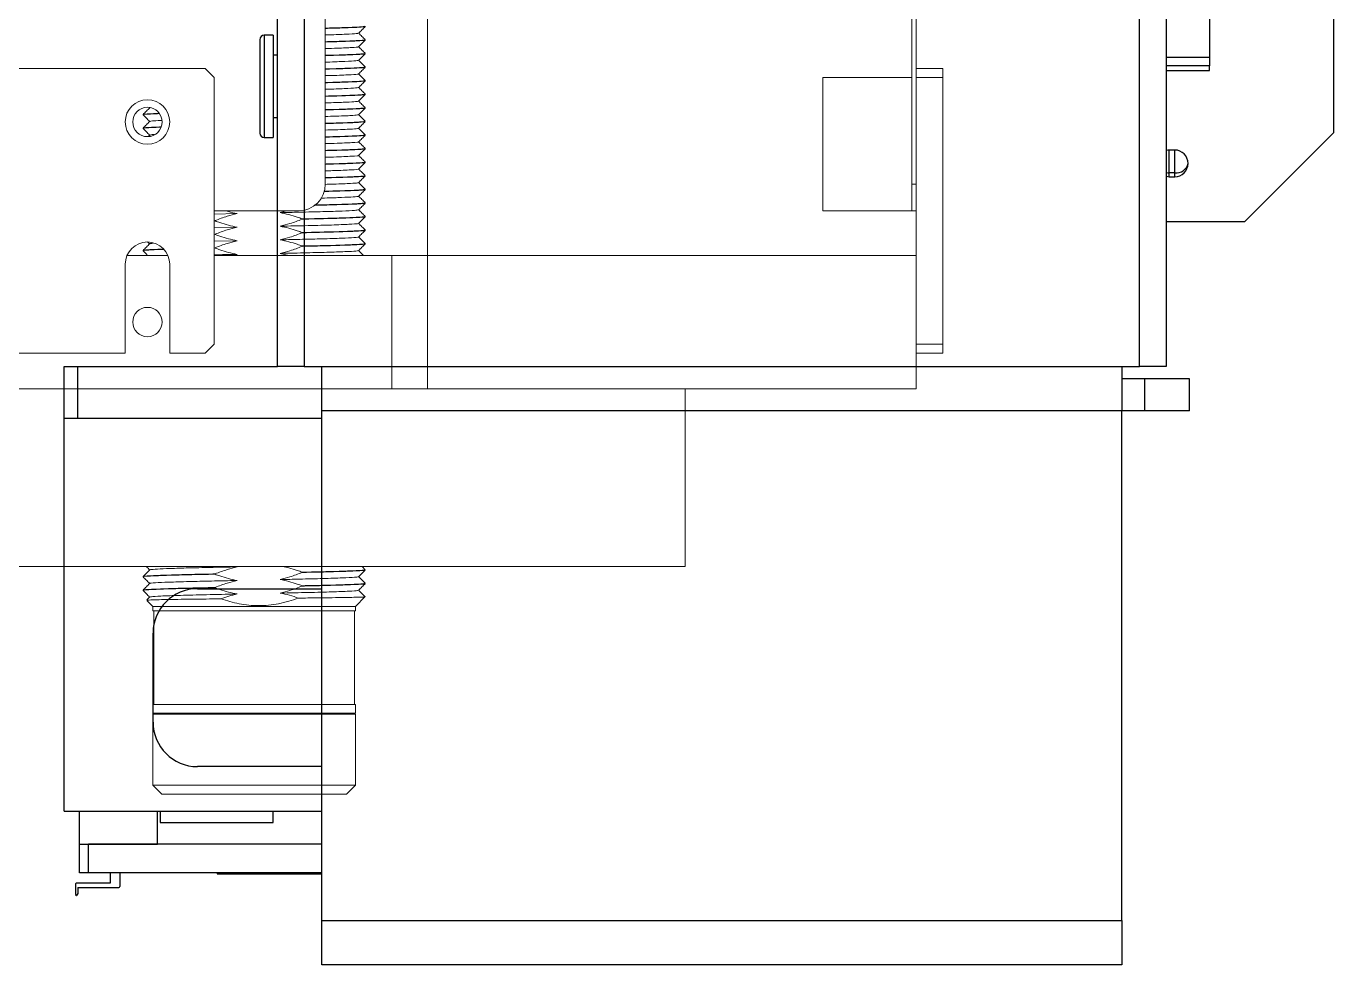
# Model space of a CAD drawing. Extents: x 500 to 100500, y -14500 to 21140.
# Drawn here: x 14123.6 to 14270.7, y -6955.8 to -6850.3 of the extents above; entities that cross this region are included whole.
import ezdxf

# ---------------------------------------------------------------- set-up
doc = ezdxf.new("R2010")
doc.units = 0
doc.linetypes.add('SLD-Solid', pattern=[0])
doc.layers.get('0').update_dxf_attribs({"linetype": 'CONTINUOUS'})
doc.layers.add('M06SMMF-001B', color=7, linetype='CONTINUOUS')
doc.layers.add('MODEL', color=7, linetype='SLD-Solid', lineweight=15)

# ---------------------------------------------------------------- blocks, each defined once
blk = doc.blocks.new('KA$C91237a23')
at = {"layer": 'MODEL', "color": 4}
for p, q in [((10, -131.4), (10, 982.6)), ((10.5, -131.4), (10.5, 982.6)), ((65, -139.4), (65, -17.4)), ((76.5, -131.4), (76.5, -17.4)), ((72, -113.63), (72, -113.66)), ((72, -115.16), (72, -115.19)), ((72, -116.69), (72, -116.72)), ((7, -118.4), (10, -118.4)), ((7, -119.4), (7, -118.4)), ((72, -118.21), (72, -118.25)), ((90, -118.4), (89, -119.4)), ((193, -118.4), (90, -118.4)), ((10, -119.4), (7, -119.4)), ((7, -119.4), (7, -149.4)), ((10, -119.4), (10, -149.4)), ((10.5, -134.4), (10.5, -119.4)), ((20.5, -119.4), (10.5, -119.4)), ((20.5, -134.4), (20.5, -119.4)), ((72, -119.74), (72, -119.78)), ((89, -149.4), (89, -119.4)), ((72, -121.27), (72, -121.3)), ((72, -122.8), (72, -122.83)), ((96.26, -122.82), (96.29, -122.78)), ((97, -123.6), (97, -123.56)), ((72, -124.33), (72, -124.36)), ((72, -125.86), (72, -125.89)), ((96.42, -126.04), (96.25, -125.87)), ((97, -125.12), (97, -125.09)), ((72, -127.38), (72, -127.42)), ((72, -128.91), (72, -128.95)), ((72, -130.44), (72, -130.47)), ((10, -131.4), (10.5, -131.4)), ((72, -131.97), (72, -132)), ((72, -133.5), (72, -133.53)), ((10.5, -134.4), (10, -134.4)), ((20.5, -134.4), (10.5, -134.4)), ((72, -135.02), (72, -135.06)), ((79.1, -135.33), (79.1, -135.3)), ((89, -134.4), (79.5, -134.4)), ((81.58, -134.6), (80.85, -134.4)), ((89, -134.76), (86.42, -134.7)), ((72, -136.55), (72, -136.59)), ((79.1, -136.86), (79.1, -136.83)), ((89, -136.29), (86.42, -136.23)), ((88.89, -135.5), (88.89, -135.53)), ((72, -138.08), (72, -138.12)), ((89, -137.81), (86.42, -137.76)), ((88.89, -137.03), (88.89, -137.06)), ((96.26, -138.1), (96.45, -137.91)), ((10, -139.4), (10, -154.4)), ((10, -139.4), (65, -139.4)), ((65, -154.4), (65, -139.4)), ((65, -139.4), (69, -139.4)), ((69, -139.4), (69, -154.4)), ((69, -139.4), (89, -139.4)), ((79.1, -138.39), (79.1, -138.35)), ((80.61, -139.4), (81.58, -139.18)), ((86.42, -139.29), (86.84, -139.4)), ((88.89, -138.55), (88.89, -138.59)), ((94.21, -139.4), (98.79, -139.4)), ((97, -138.88), (97, -138.85)), ((94, -140.4), (94, -150.4)), ((99, -150.4), (99, -140.4)), ((7, -149.4), (10, -149.4)), ((7, -150.4), (7, -149.4)), ((89, -149.4), (90, -150.4)), ((10, -150.4), (7, -150.4)), ((94, -150.4), (90, -150.4)), ((139, -150.4), (99, -150.4)), ((10, -154.4), (36, -154.4)), ((36, -174.4), (36, -154.4)), ((136, -154.4), (36, -154.4)), ((136, -174.4), (36, -174.4)), ((72.36, -174.4), (72, -174.76)), ((72, -174.76), (72, -174.79)), ((79.1, -175.07), (79.1, -175.03)), ((86.59, -174.4), (86.42, -174.44)), ((72, -176.29), (72, -176.32)), ((79.1, -176.6), (79.1, -176.56)), ((88.89, -175.23), (88.89, -175.27)), ((97, -175.56), (97, -175.52)), ((71.99, -177.79), (73.1, -178.9)), ((88.89, -176.76), (88.89, -176.79)), ((97, -177.09), (97, -177.05)), ((73.1, -178.9), (73.1, -179.4)), ((73.1, -178.9), (84, -178.9)), ((73.1, -179.4), (95.9, -179.4)), ((73.2, -179.4), (73.2, -189.9)), ((84, -178.9), (95.9, -178.9)), ((95.8, -189.9), (95.8, -179.4)), ((95.9, -178.9), (96.57, -178.23)), ((95.9, -179.4), (95.9, -178.9)), ((73.1, -189.9), (73.1, -190.9)), ((95.9, -189.9), (73.1, -189.9)), ((73.1, -190.9), (95.9, -190.9)), ((73.1, -191), (73.1, -199)), ((95.9, -191), (73.1, -191)), ((79.5, -190.9), (79.5, -191)), ((89.5, -191), (89.5, -190.9)), ((95.9, -190.9), (95.9, -189.9)), ((95.9, -199), (95.9, -191)), ((73.1, -199), (74.1, -200)), ((73.1, -199), (95.9, -199)), ((74.1, -200), (94.89, -200)), ((94.89, -200), (94.9, -200)), ((94.9, -200), (95.9, -199))]:
    blk.add_line(p, q, dxfattribs=at)
for centre, radius in [((96.5, -124.4), 2.5), ((96.5, -124.4), 1.65), ((96.5, -146.9), 1.65)]:
    blk.add_circle(centre, radius, dxfattribs=at)
for centre, radius, start, end in [((79.5, -131.4), 3, 180, 270), ((96.5, -140.4), 2.5, 0, 180)]:
    blk.add_arc(centre, radius, start, end, dxfattribs=at)
for points, knots in [([(72, -113.67), (72.13, -113.79), (72.38, -114.04), (72.62, -114.29), (72.75, -114.41)], [0, 0, 0, 0, 0.500001, 1, 1, 1, 1]), ([(72.75, -114.41), (72.62, -114.53), (72.37, -114.78), (72.13, -115.03), (72, -115.15)], [0, 0, 0, 0, 0.49707, 1, 1, 1, 1]), ([(72.01, -113.63), (72.04, -113.64), (72.08, -113.67), (72.59, -113.71), (73.41, -113.75), (74.57, -113.79), (75.63, -113.82), (76.34, -113.84), (76.5, -113.84)], [0, 0, 0, 0, 0.172928, 0.368733, 0.559021, 0.754826, 0.945126, 1, 1, 1, 1]), ([(76.5, -113.88), (76.18, -113.87), (75.31, -113.85), (74.17, -113.81), (73.1, -113.77), (72.4, -113.73), (72.02, -113.69), (72.04, -113.67), (72.04, -113.66)], [0, 0, 0, 0, 0.114173, 0.310073, 0.500457, 0.696362, 0.886756, 1, 1, 1, 1]), ([(72.84, -114.41), (72.86, -114.43), (72.91, -114.47), (74.09, -114.53), (75.37, -114.58), (76.37, -114.61), (76.5, -114.61)], [0, 0, 0, 0, 0.249443, 0.599623, 0.94895, 1, 1, 1, 1]), ([(72, -115.19), (72.13, -115.32), (72.38, -115.57), (72.62, -115.82), (72.75, -115.94)], [0, 0, 0, 0, 0.500001, 1, 1, 1, 1]), ([(72.75, -115.94), (72.62, -116.06), (72.37, -116.31), (72.13, -116.56), (72, -116.68)], [0, 0, 0, 0, 0.49707, 1, 1, 1, 1]), ([(72.01, -115.16), (72.04, -115.17), (72.08, -115.19), (72.59, -115.23), (73.41, -115.28), (74.57, -115.32), (75.63, -115.35), (76.34, -115.37), (76.5, -115.37)], [0, 0, 0, 0, 0.172928, 0.368733, 0.559021, 0.754826, 0.945126, 1, 1, 1, 1]), ([(76.5, -115.41), (76.18, -115.4), (75.31, -115.38), (74.17, -115.34), (73.1, -115.3), (72.4, -115.25), (72.02, -115.22), (72.04, -115.2), (72.04, -115.19)], [0, 0, 0, 0, 0.114173, 0.310073, 0.500457, 0.696362, 0.886756, 1, 1, 1, 1]), ([(72.83, -115.94), (72.81, -115.95), (72.71, -115.97), (73.44, -116.03), (74.75, -116.09), (76.03, -116.13), (76.5, -116.14)], [0, 0, 0, 0, 0.083659, 0.435266, 0.792524, 1, 1, 1, 1]), ([(72, -116.72), (72.13, -116.85), (72.38, -117.1), (72.62, -117.35), (72.75, -117.47)], [0, 0, 0, 0, 0.500001, 1, 1, 1, 1]), ([(72.75, -117.47), (72.62, -117.59), (72.37, -117.84), (72.13, -118.08), (72, -118.21)], [0, 0, 0, 0, 0.49707, 1, 1, 1, 1]), ([(72.01, -116.69), (72.04, -116.7), (72.08, -116.72), (72.59, -116.76), (73.41, -116.81), (74.57, -116.85), (75.63, -116.88), (76.34, -116.9), (76.5, -116.9)], [0, 0, 0, 0, 0.172928, 0.368733, 0.559021, 0.754826, 0.945126, 1, 1, 1, 1]), ([(76.5, -116.93), (76.18, -116.93), (75.31, -116.9), (74.17, -116.87), (73.1, -116.83), (72.4, -116.78), (72.02, -116.75), (72.04, -116.73), (72.04, -116.72)], [0, 0, 0, 0, 0.114173, 0.310073, 0.500457, 0.696362, 0.886756, 1, 1, 1, 1]), ([(72.83, -117.47), (72.86, -117.49), (72.94, -117.53), (74.2, -117.59), (75.47, -117.64), (76.44, -117.67), (76.5, -117.67)], [0, 0, 0, 0, 0.2667627, 0.6216498, 0.9747308, 1, 1, 1, 1]), ([(72, -118.25), (72.13, -118.38), (72.38, -118.62), (72.62, -118.87), (72.75, -119)], [0, 0, 0, 0, 0.500001, 1, 1, 1, 1]), ([(72.75, -118.99), (72.62, -119.12), (72.37, -119.37), (72.13, -119.61), (72, -119.74)], [0, 0, 0, 0, 0.4970704, 1, 1, 1, 1]), ([(72.01, -118.21), (72.04, -118.23), (72.08, -118.25), (72.59, -118.29), (73.41, -118.33), (74.57, -118.38), (75.63, -118.41), (76.34, -118.42), (76.5, -118.43)], [0, 0, 0, 0, 0.172928, 0.368733, 0.559021, 0.754826, 0.945126, 1, 1, 1, 1]), ([(76.5, -118.46), (76.18, -118.45), (75.31, -118.43), (74.17, -118.4), (73.1, -118.35), (72.4, -118.31), (72.02, -118.27), (72.04, -118.26), (72.04, -118.25)], [0, 0, 0, 0, 0.114173, 0.310073, 0.500457, 0.696362, 0.886756, 1, 1, 1, 1]), ([(72.84, -119), (72.82, -119.01), (72.73, -119.03), (73.56, -119.09), (74.84, -119.15), (76.16, -119.19), (76.5, -119.19)], [0, 0, 0, 0, 0.101972, 0.456747, 0.859503, 1, 1, 1, 1]), ([(72, -119.78), (72.13, -119.9), (72.38, -120.15), (72.62, -120.4), (72.75, -120.53)], [0, 0, 0, 0, 0.500001, 1, 1, 1, 1]), ([(72.75, -120.52), (72.62, -120.65), (72.37, -120.89), (72.13, -121.14), (72, -121.27)], [0, 0, 0, 0, 0.49707, 1, 1, 1, 1]), ([(72.01, -119.74), (72.04, -119.75), (72.08, -119.78), (72.59, -119.82), (73.41, -119.86), (74.57, -119.9), (75.63, -119.94), (76.34, -119.95), (76.5, -119.96)], [0, 0, 0, 0, 0.172928, 0.368733, 0.559021, 0.754826, 0.945126, 1, 1, 1, 1]), ([(76.5, -119.99), (76.18, -119.98), (75.31, -119.96), (74.17, -119.92), (73.1, -119.88), (72.4, -119.84), (72.03, -119.8), (72.04, -119.79), (72.05, -119.78)], [0, 0, 0, 0, 0.116418, 0.31617, 0.510298, 0.710055, 0.904193, 1, 1, 1, 1]), ([(72.81, -120.53), (72.86, -120.55), (72.97, -120.58), (74.28, -120.65), (75.56, -120.7), (76.48, -120.73), (76.5, -120.73)], [0, 0, 0, 0, 0.284179, 0.63866, 0.99062, 1, 1, 1, 1]), ([(72, -121.31), (72.13, -121.43), (72.38, -121.68), (72.62, -121.93), (72.75, -122.06)], [0, 0, 0, 0, 0.500001, 1, 1, 1, 1]), ([(72.75, -122.05), (72.62, -122.17), (72.37, -122.42), (72.13, -122.67), (72, -122.79)], [0, 0, 0, 0, 0.49707, 1, 1, 1, 1]), ([(72.01, -121.27), (72.04, -121.28), (72.08, -121.31), (72.59, -121.35), (73.41, -121.39), (74.57, -121.43), (75.63, -121.47), (76.34, -121.48), (76.5, -121.49)], [0, 0, 0, 0, 0.172928, 0.368733, 0.559021, 0.754826, 0.945126, 1, 1, 1, 1]), ([(76.5, -121.52), (76.18, -121.51), (75.31, -121.49), (74.17, -121.45), (73.1, -121.41), (72.4, -121.37), (72.02, -121.33), (72.04, -121.31), (72.04, -121.3)], [0, 0, 0, 0, 0.114173, 0.310073, 0.500457, 0.696362, 0.886756, 1, 1, 1, 1]), ([(72.78, -122.06), (72.84, -122.07), (72.96, -122.11), (74.05, -122.17), (75.28, -122.22), (76.28, -122.25), (76.5, -122.25)], [0, 0, 0, 0, 0.27531, 0.592028, 0.908331, 1, 1, 1, 1]), ([(72, -122.84), (72.13, -122.96), (72.38, -123.21), (72.62, -123.46), (72.75, -123.58)], [0, 0, 0, 0, 0.500001, 1, 1, 1, 1]), ([(72.75, -123.58), (72.62, -123.7), (72.37, -123.95), (72.13, -124.2), (72, -124.32)], [0, 0, 0, 0, 0.49707, 1, 1, 1, 1]), ([(72.01, -122.8), (72.04, -122.81), (72.08, -122.83), (72.59, -122.88), (73.41, -122.92), (74.57, -122.96), (75.63, -122.99), (76.34, -123.01), (76.5, -123.01)], [0, 0, 0, 0, 0.172928, 0.368733, 0.559021, 0.754826, 0.945126, 1, 1, 1, 1]), ([(76.5, -123.05), (76.18, -123.04), (75.31, -123.02), (74.17, -122.98), (73.1, -122.94), (72.4, -122.9), (72.03, -122.86), (72.04, -122.84), (72.05, -122.84)], [0, 0, 0, 0, 0.116418, 0.31617, 0.510298, 0.710055, 0.904193, 1, 1, 1, 1]), ([(72.77, -123.58), (72.91, -123.61), (73.19, -123.66), (74.66, -123.73), (76.09, -123.77), (76.5, -123.78)], [0, 0, 0, 0, 0.399291, 0.82565, 1, 1, 1, 1]), ([(96.96, -123.6), (96.97, -123.59), (97, -123.57), (96.68, -123.54), (96.09, -123.5), (95.45, -123.48), (95.17, -123.46)], [0, 0, 0, 0, 0.132631, 0.438062, 0.752351, 1, 1, 1, 1]), ([(95.19, -123.43), (95.23, -123.43), (95.69, -123.45), (96.27, -123.48), (96.83, -123.52), (97.05, -123.55), (96.99, -123.56), (96.99, -123.56)], [0, 0, 0, 0, 0.035308, 0.350507, 0.65684, 0.972058, 1, 1, 1, 1]), ([(97, -123.56), (96.87, -123.43), (96.62, -123.18), (96.38, -122.94), (96.25, -122.81)], [0, 0, 0, 0, 0.500001, 1, 1, 1, 1]), ([(72, -124.36), (72.13, -124.49), (72.38, -124.74), (72.62, -124.99), (72.75, -125.11)], [0, 0, 0, 0, 0.500001, 1, 1, 1, 1]), ([(72.01, -124.33), (72.04, -124.34), (72.08, -124.36), (72.59, -124.4), (73.41, -124.45), (74.57, -124.49), (75.63, -124.52), (76.34, -124.54), (76.5, -124.54)], [0, 0, 0, 0, 0.172928, 0.368733, 0.559021, 0.754826, 0.945126, 1, 1, 1, 1]), ([(76.5, -124.58), (76.18, -124.57), (75.31, -124.55), (74.17, -124.51), (73.1, -124.47), (72.4, -124.42), (72.02, -124.39), (72.04, -124.37), (72.04, -124.36)], [0, 0, 0, 0, 0.114173, 0.310073, 0.500457, 0.696362, 0.886756, 1, 1, 1, 1]), ([(96.22, -124.34), (96.15, -124.32), (96, -124.29), (95.49, -124.25), (94.9, -124.23), (94.89, -124.23)], [0, 0, 0, 0, 0.458006, 0.996141, 1, 1, 1, 1]), ([(94.98, -124.95), (95.1, -124.96), (95.63, -124.98), (96.27, -125.01), (96.83, -125.05), (97.05, -125.08), (96.99, -125.09), (96.99, -125.09)], [0, 0, 0, 0, 0.084963, 0.383938, 0.674503, 0.973496, 1, 1, 1, 1]), ([(96.96, -125.12), (96.97, -125.12), (97, -125.1), (96.68, -125.07), (96.05, -125.03), (95.34, -125), (94.99, -124.99)], [0, 0, 0, 0, 0.125555, 0.414691, 0.712213, 1, 1, 1, 1]), ([(97, -125.09), (96.87, -124.96), (96.62, -124.71), (96.38, -124.46), (96.25, -124.34)], [0, 0, 0, 0, 0.500001, 1, 1, 1, 1]), ([(96.26, -124.34), (96.38, -124.22), (96.63, -123.97), (96.87, -123.72), (97, -123.6)], [0, 0, 0, 0, 0.497278, 1, 1, 1, 1]), ([(72.75, -125.11), (72.62, -125.23), (72.37, -125.48), (72.13, -125.73), (72, -125.85)], [0, 0, 0, 0, 0.49707, 1, 1, 1, 1]), ([(72, -125.89), (72.13, -126.02), (72.38, -126.27), (72.62, -126.52), (72.75, -126.64)], [0, 0, 0, 0, 0.500001, 1, 1, 1, 1]), ([(72.01, -125.86), (72.04, -125.87), (72.08, -125.89), (72.59, -125.93), (73.41, -125.98), (74.57, -126.02), (75.63, -126.05), (76.34, -126.07), (76.5, -126.07)], [0, 0, 0, 0, 0.172928, 0.368733, 0.559021, 0.754826, 0.945126, 1, 1, 1, 1]), ([(76.5, -126.1), (76.18, -126.1), (75.31, -126.07), (74.17, -126.04), (73.1, -125.99), (72.4, -125.95), (72.02, -125.92), (72.04, -125.9), (72.04, -125.89)], [0, 0, 0, 0, 0.114173, 0.310073, 0.500457, 0.696362, 0.886756, 1, 1, 1, 1]), ([(72.82, -125.11), (72.81, -125.12), (72.74, -125.14), (73.47, -125.2), (74.7, -125.26), (76.12, -125.3), (76.5, -125.31)], [0, 0, 0, 0, 0.098998, 0.414561, 0.840939, 1, 1, 1, 1]), ([(96.11, -125.87), (96.16, -125.86), (96.25, -125.84), (95.89, -125.82), (95.71, -125.81)], [0, 0, 0, 0, 0.491247, 1, 1, 1, 1]), ([(96.26, -125.87), (96.38, -125.75), (96.63, -125.5), (96.87, -125.25), (97, -125.13)], [0, 0, 0, 0, 0.497278, 1, 1, 1, 1]), ([(72.75, -126.64), (72.62, -126.76), (72.37, -127.01), (72.13, -127.25), (72, -127.38)], [0, 0, 0, 0, 0.49707, 1, 1, 1, 1]), ([(72, -127.42), (72.13, -127.55), (72.38, -127.79), (72.62, -128.04), (72.75, -128.17)], [0, 0, 0, 0, 0.500001, 1, 1, 1, 1]), ([(72.01, -127.38), (72.04, -127.39), (72.08, -127.42), (72.59, -127.46), (73.41, -127.5), (74.57, -127.55), (75.63, -127.58), (76.34, -127.59), (76.5, -127.6)], [0, 0, 0, 0, 0.172928, 0.368733, 0.559021, 0.754826, 0.945126, 1, 1, 1, 1]), ([(76.5, -127.63), (76.18, -127.62), (75.31, -127.6), (74.17, -127.57), (73.1, -127.52), (72.4, -127.48), (72.02, -127.44), (72.04, -127.42), (72.04, -127.42)], [0, 0, 0, 0, 0.1141728, 0.310073, 0.5004571, 0.6963618, 0.8867555, 1, 1, 1, 1]), ([(72.77, -126.64), (72.76, -126.64), (72.58, -126.67), (73.43, -126.72), (74.77, -126.79), (76.15, -126.83), (76.5, -126.84)], [0, 0, 0, 0, 0.010981, 0.428732, 0.854904, 1, 1, 1, 1]), ([(72.75, -128.16), (72.62, -128.29), (72.37, -128.54), (72.13, -128.78), (72, -128.91)], [0, 0, 0, 0, 0.49707, 1, 1, 1, 1]), ([(72, -128.95), (72.13, -129.07), (72.38, -129.32), (72.62, -129.57), (72.75, -129.7)], [0, 0, 0, 0, 0.500001, 1, 1, 1, 1]), ([(72.01, -128.91), (72.04, -128.92), (72.08, -128.95), (72.59, -128.99), (73.41, -129.03), (74.57, -129.07), (75.63, -129.11), (76.34, -129.12), (76.5, -129.13)], [0, 0, 0, 0, 0.172928, 0.368733, 0.559021, 0.754826, 0.945126, 1, 1, 1, 1]), ([(76.5, -129.16), (76.18, -129.15), (75.31, -129.13), (74.17, -129.09), (73.1, -129.05), (72.4, -129.01), (72.03, -128.97), (72.04, -128.96), (72.05, -128.95)], [0, 0, 0, 0, 0.116418, 0.31617, 0.510298, 0.710055, 0.904193, 1, 1, 1, 1]), ([(72.79, -128.17), (72.78, -128.17), (72.59, -128.2), (73.48, -128.25), (74.82, -128.32), (76.18, -128.36), (76.5, -128.36)], [0, 0, 0, 0, 0.0260833, 0.4445614, 0.8706013, 1, 1, 1, 1]), ([(72.75, -129.69), (72.62, -129.82), (72.37, -130.06), (72.13, -130.31), (72, -130.44)], [0, 0, 0, 0, 0.4970704, 1, 1, 1, 1]), ([(72, -130.48), (72.13, -130.6), (72.38, -130.85), (72.62, -131.1), (72.75, -131.23)], [0, 0, 0, 0, 0.500001, 1, 1, 1, 1]), ([(72.01, -130.44), (72.04, -130.45), (72.08, -130.48), (72.59, -130.52), (73.41, -130.56), (74.57, -130.6), (75.63, -130.63), (76.34, -130.65), (76.5, -130.65)], [0, 0, 0, 0, 0.172928, 0.368733, 0.559021, 0.754826, 0.945126, 1, 1, 1, 1]), ([(76.5, -130.69), (76.18, -130.68), (75.31, -130.66), (74.17, -130.62), (73.1, -130.58), (72.4, -130.54), (72.02, -130.5), (72.04, -130.48), (72.04, -130.47)], [0, 0, 0, 0, 0.114173, 0.310073, 0.500457, 0.696362, 0.886756, 1, 1, 1, 1]), ([(72.8, -129.7), (72.79, -129.7), (72.61, -129.73), (73.53, -129.79), (74.9, -129.85), (76.22, -129.89), (76.5, -129.89)], [0, 0, 0, 0, 0.041138, 0.459314, 0.88417, 1, 1, 1, 1]), ([(72.75, -131.22), (72.62, -131.34), (72.37, -131.59), (72.13, -131.84), (72, -131.96)], [0, 0, 0, 0, 0.49707, 1, 1, 1, 1]), ([(72, -132.01), (72.13, -132.13), (72.38, -132.38), (72.62, -132.63), (72.75, -132.75)], [0, 0, 0, 0, 0.500001, 1, 1, 1, 1]), ([(72.01, -131.97), (72.04, -131.98), (72.08, -132), (72.59, -132.05), (73.42, -132.09), (74.57, -132.13), (75.67, -132.16), (76.45, -132.18), (76.66, -132.19)], [0, 0, 0, 0, 0.169782, 0.362025, 0.54885, 0.741093, 0.927931, 1, 1, 1, 1]), ([(76.67, -132.22), (76.29, -132.21), (75.36, -132.19), (74.17, -132.15), (73.1, -132.11), (72.4, -132.07), (72.02, -132.03), (72.04, -132.01), (72.04, -132)], [0, 0, 0, 0, 0.1317373, 0.3237532, 0.5103623, 0.7023824, 0.889001, 1, 1, 1, 1]), ([(72.83, -131.23), (72.83, -131.24), (72.81, -131.26), (73.66, -131.32), (74.91, -131.38), (76.19, -131.41), (76.5, -131.42)], [0, 0, 0, 0, 0.160087, 0.47612, 0.871279, 1, 1, 1, 1]), ([(72.75, -132.75), (72.62, -132.87), (72.37, -133.12), (72.13, -133.37), (72, -133.49)], [0, 0, 0, 0, 0.49707, 1, 1, 1, 1]), ([(72, -133.53), (72.13, -133.66), (72.38, -133.91), (72.62, -134.16), (72.75, -134.28)], [0, 0, 0, 0, 0.500001, 1, 1, 1, 1]), ([(72.01, -133.5), (72.04, -133.51), (72.08, -133.53), (72.59, -133.57), (73.42, -133.62), (74.57, -133.66), (75.99, -133.7), (77.13, -133.73), (77.7, -133.74)], [0, 0, 0, 0, 0.151779, 0.323637, 0.490652, 0.66251, 0.829536, 1, 1, 1, 1]), ([(77.76, -133.77), (77.54, -133.77), (76.73, -133.75), (75.51, -133.72), (74.16, -133.68), (73.11, -133.64), (72.4, -133.59), (72.02, -133.56), (72.04, -133.54), (72.04, -133.53)], [0, 0, 0, 0, 0.058642, 0.225167, 0.396521, 0.56305, 0.734408, 0.900945, 1, 1, 1, 1]), ([(72.81, -132.75), (72.8, -132.76), (72.72, -132.78), (73.28, -132.83), (74.56, -132.89), (75.9, -132.94), (76.86, -132.96), (77.01, -132.96)], [0, 0, 0, 0, 0.066571, 0.356854, 0.65283, 0.945189, 1, 1, 1, 1]), ([(72.75, -134.28), (72.62, -134.4), (72.37, -134.65), (72.13, -134.9), (72, -135.02)], [0, 0, 0, 0, 0.49707, 1, 1, 1, 1]), ([(72, -135.06), (72.13, -135.19), (72.38, -135.44), (72.62, -135.69), (72.75, -135.81)], [0, 0, 0, 0, 0.500001, 1, 1, 1, 1]), ([(72.01, -135.02), (72.04, -135.04), (72.08, -135.06), (72.59, -135.1), (73.42, -135.15), (74.56, -135.19), (76, -135.23), (77.53, -135.27), (78.63, -135.29), (79.1, -135.3)], [0, 0, 0, 0, 0.134402, 0.286583, 0.434477, 0.586659, 0.734562, 0.886754, 1, 1, 1, 1]), ([(79.1, -135.33), (78.43, -135.32), (77.14, -135.29), (75.5, -135.25), (74.16, -135.21), (73.11, -135.16), (72.4, -135.12), (72.02, -135.09), (72.04, -135.07), (72.04, -135.06)], [0, 0, 0, 0, 0.16389, 0.311796, 0.463992, 0.611903, 0.764102, 0.91202, 1, 1, 1, 1]), ([(72.77, -134.28), (72.86, -134.3), (73.05, -134.35), (74.47, -134.42), (76.63, -134.49), (79.1, -134.54), (80.84, -134.58), (81.58, -134.6)], [0, 0, 0, 0, 0.205067, 0.424171, 0.640538, 0.848967, 1, 1, 1, 1]), ([(79.1, -135.3), (79.28, -135.23), (79.77, -135.05), (80.6, -134.8), (81.25, -134.67), (81.58, -134.6)], [0, 0, 0, 0, 0.222516, 0.610328, 1, 1, 1, 1]), ([(81.58, -136.13), (81.21, -136.03), (80.6, -135.88), (79.78, -135.6), (79.33, -135.42), (79.1, -135.33)], [0, 0, 0, 0, 0.440715, 0.720095, 1, 1, 1, 1]), ([(87.67, -134.4), (87.58, -134.43), (87.17, -134.55), (86.75, -134.64), (86.42, -134.7)], [0, 0, 0, 0, 0.221079, 1, 1, 1, 1]), ([(86.42, -134.7), (86.79, -134.8), (87.39, -134.95), (88.22, -135.23), (88.67, -135.41), (88.89, -135.5)], [0, 0, 0, 0, 0.440715, 0.720095, 1, 1, 1, 1]), ([(72.75, -135.81), (72.62, -135.93), (72.37, -136.18), (72.13, -136.42), (72, -136.55)], [0, 0, 0, 0, 0.49707, 1, 1, 1, 1]), ([(72, -136.59), (72.13, -136.72), (72.38, -136.96), (72.62, -137.21), (72.75, -137.34)], [0, 0, 0, 0, 0.500001, 1, 1, 1, 1]), ([(72.01, -136.55), (72.04, -136.56), (72.08, -136.59), (72.59, -136.63), (73.42, -136.67), (74.56, -136.72), (76, -136.76), (77.53, -136.79), (78.63, -136.82), (79.1, -136.83)], [0, 0, 0, 0, 0.134402, 0.286583, 0.434477, 0.586659, 0.734562, 0.886754, 1, 1, 1, 1]), ([(79.1, -136.86), (78.43, -136.85), (77.14, -136.82), (75.5, -136.78), (74.16, -136.74), (73.11, -136.69), (72.4, -136.65), (72.03, -136.62), (72.04, -136.6), (72.05, -136.59)], [0, 0, 0, 0, 0.166382, 0.316539, 0.47105, 0.62121, 0.775724, 0.925892, 1, 1, 1, 1]), ([(72.86, -135.81), (72.85, -135.82), (72.81, -135.85), (73.75, -135.91), (75.62, -135.99), (78.32, -136.06), (80.49, -136.1), (81.58, -136.13)], [0, 0, 0, 0, 0.102143, 0.319731, 0.551481, 0.774799, 1, 1, 1, 1]), ([(79.1, -136.83), (79.28, -136.76), (79.77, -136.58), (80.6, -136.33), (81.25, -136.19), (81.58, -136.13)], [0, 0, 0, 0, 0.222516, 0.610328, 1, 1, 1, 1]), ([(88.89, -135.53), (88.71, -135.6), (88.22, -135.77), (87.4, -136.03), (86.75, -136.16), (86.42, -136.23)], [0, 0, 0, 0, 0.222516, 0.610328, 1, 1, 1, 1]), ([(86.42, -136.23), (86.79, -136.32), (87.39, -136.48), (88.22, -136.76), (88.67, -136.94), (88.89, -137.03)], [0, 0, 0, 0, 0.440715, 0.720095, 1, 1, 1, 1]), ([(72.75, -137.33), (72.62, -137.46), (72.37, -137.71), (72.13, -137.95), (72, -138.08)], [0, 0, 0, 0, 0.49707, 1, 1, 1, 1]), ([(72, -138.12), (72.13, -138.24), (72.38, -138.49), (72.62, -138.74), (72.75, -138.87)], [0, 0, 0, 0, 0.500001, 1, 1, 1, 1]), ([(72.01, -138.08), (72.04, -138.09), (72.08, -138.12), (72.59, -138.16), (73.42, -138.2), (74.56, -138.24), (76, -138.29), (77.53, -138.32), (78.63, -138.34), (79.1, -138.35)], [0, 0, 0, 0, 0.134402, 0.286583, 0.434477, 0.586659, 0.734562, 0.886754, 1, 1, 1, 1]), ([(79.1, -138.39), (78.43, -138.37), (77.14, -138.35), (75.5, -138.31), (74.16, -138.26), (73.11, -138.22), (72.4, -138.18), (72.02, -138.14), (72.04, -138.12), (72.04, -138.12)], [0, 0, 0, 0, 0.16389, 0.311796, 0.463992, 0.611903, 0.764102, 0.91202, 1, 1, 1, 1]), ([(72.75, -137.34), (72.75, -137.34), (72.62, -137.36), (73.2, -137.41), (74.53, -137.48), (76.64, -137.54), (79.02, -137.6), (80.72, -137.64), (81.58, -137.65)], [0, 0, 0, 0, 0.001351, 0.215254, 0.434643, 0.650854, 0.823035, 1, 1, 1, 1]), ([(81.58, -137.65), (81.21, -137.56), (80.6, -137.41), (79.78, -137.13), (79.33, -136.95), (79.1, -136.86)], [0, 0, 0, 0, 0.440715, 0.720095, 1, 1, 1, 1]), ([(79.1, -138.35), (79.28, -138.29), (79.77, -138.11), (80.6, -137.86), (81.25, -137.72), (81.58, -137.65)], [0, 0, 0, 0, 0.2225156, 0.6103284, 1, 1, 1, 1]), ([(88.89, -137.06), (88.71, -137.12), (88.22, -137.3), (87.4, -137.55), (86.75, -137.69), (86.42, -137.76)], [0, 0, 0, 0, 0.222516, 0.610328, 1, 1, 1, 1]), ([(86.42, -137.76), (86.79, -137.85), (87.39, -138.01), (88.22, -138.29), (88.67, -138.46), (88.89, -138.55)], [0, 0, 0, 0, 0.440715, 0.720095, 1, 1, 1, 1]), ([(96.22, -138.09), (96.23, -138.09), (96.32, -138.07), (96.06, -138.06), (95.82, -138.04)], [0, 0, 0, 0, 0.108271, 1, 1, 1, 1]), ([(97, -138.84), (96.87, -138.72), (96.62, -138.47), (96.38, -138.22), (96.25, -138.09)], [0, 0, 0, 0, 0.500001, 1, 1, 1, 1]), ([(72.75, -138.86), (72.62, -138.99), (72.44, -139.16), (72.26, -139.34), (72.21, -139.4)], [0, 0, 0, 0, 0.68728, 1, 1, 1, 1]), ([(72.86, -138.87), (72.85, -138.88), (72.83, -138.91), (73.8, -138.97), (75.62, -139.04), (78.15, -139.11), (80.27, -139.15), (81.44, -139.18), (81.58, -139.18)], [0, 0, 0, 0, 0.113031, 0.330808, 0.54955, 0.760735, 0.972297, 1, 1, 1, 1]), ([(81.58, -139.18), (81.21, -139.09), (80.6, -138.94), (79.78, -138.66), (79.33, -138.48), (79.1, -138.39)], [0, 0, 0, 0, 0.440715, 0.720095, 1, 1, 1, 1]), ([(88.89, -138.59), (88.71, -138.65), (88.22, -138.83), (87.4, -139.08), (86.75, -139.22), (86.42, -139.29)], [0, 0, 0, 0, 0.222516, 0.610328, 1, 1, 1, 1]), ([(89, -139.34), (88.98, -139.34), (88.2, -139.32), (87.3, -139.31), (86.42, -139.29)], [0, 0, 0, 0, 0.021179, 1, 1, 1, 1]), ([(96.96, -138.88), (96.97, -138.87), (97, -138.86), (96.69, -138.82), (96.02, -138.78), (95.31, -138.75), (94.76, -138.73), (94.64, -138.73)], [0, 0, 0, 0, 0.116431, 0.384555, 0.660455, 0.928581, 1, 1, 1, 1]), ([(94.68, -138.7), (94.9, -138.7), (95.55, -138.73), (96.28, -138.76), (96.83, -138.8), (97.05, -138.83), (96.99, -138.84), (96.99, -138.85)], [0, 0, 0, 0, 0.147306, 0.425912, 0.69668, 0.975302, 1, 1, 1, 1]), ([(96.48, -139.4), (96.53, -139.35), (96.7, -139.18), (96.87, -139.01), (97, -138.88)], [0, 0, 0, 0, 0.2767771, 1, 1, 1, 1]), ([(72, -174.8), (72.13, -174.92), (72.38, -175.17), (72.62, -175.42), (72.75, -175.55)], [0, 0, 0, 0, 0.500001, 1, 1, 1, 1]), ([(72.01, -174.76), (72.04, -174.77), (72.08, -174.8), (72.59, -174.84), (73.42, -174.88), (74.56, -174.92), (76, -174.97), (77.53, -175), (78.63, -175.02), (79.1, -175.03)], [0, 0, 0, 0, 0.134402, 0.286583, 0.434477, 0.586659, 0.734562, 0.886754, 1, 1, 1, 1]), ([(79.1, -175.07), (78.43, -175.05), (77.14, -175.03), (75.5, -174.99), (74.16, -174.94), (73.11, -174.9), (72.4, -174.86), (72.03, -174.82), (72.04, -174.8), (72.05, -174.8)], [0, 0, 0, 0, 0.1663824, 0.3165389, 0.4710498, 0.62121, 0.7757243, 0.9258921, 1, 1, 1, 1]), ([(79.1, -175.03), (79.28, -174.97), (79.77, -174.79), (80.5, -174.57), (81.05, -174.45), (81.28, -174.4)], [0, 0, 0, 0, 0.252295, 0.692009, 1, 1, 1, 1]), ([(81.58, -175.86), (81.21, -175.77), (80.6, -175.61), (79.78, -175.33), (79.33, -175.16), (79.1, -175.07)], [0, 0, 0, 0, 0.4407152, 0.7200952, 1, 1, 1, 1]), ([(86.42, -174.44), (86.79, -174.53), (87.39, -174.69), (88.22, -174.97), (88.67, -175.14), (88.89, -175.23)], [0, 0, 0, 0, 0.440715, 0.720095, 1, 1, 1, 1]), ([(96.19, -174.77), (96.2, -174.77), (96.28, -174.75), (95.71, -174.7), (94.46, -174.64), (92.53, -174.57), (90.15, -174.52), (88.03, -174.47), (86.76, -174.45), (86.42, -174.44)], [0, 0, 0, 0, 0.042916, 0.219939, 0.402375, 0.584571, 0.760921, 0.936174, 1, 1, 1, 1]), ([(97, -175.52), (96.87, -175.4), (96.62, -175.15), (96.38, -174.9), (96.25, -174.77)], [0, 0, 0, 0, 0.500001, 1, 1, 1, 1]), ([(96.26, -174.78), (96.38, -174.65), (96.5, -174.53), (96.63, -174.4), (96.63, -174.4)], [0, 0, 0, 0, 0.979062, 1, 1, 1, 1]), ([(72.75, -175.54), (72.62, -175.66), (72.37, -175.91), (72.13, -176.16), (72, -176.28)], [0, 0, 0, 0, 0.49707, 1, 1, 1, 1]), ([(72, -176.33), (72.13, -176.45), (72.38, -176.7), (72.62, -176.95), (72.75, -177.07)], [0, 0, 0, 0, 0.500001, 1, 1, 1, 1]), ([(72.01, -176.29), (72.04, -176.3), (72.08, -176.33), (72.59, -176.37), (73.42, -176.41), (74.56, -176.45), (76, -176.49), (77.53, -176.53), (78.63, -176.55), (79.1, -176.56)], [0, 0, 0, 0, 0.134402, 0.286583, 0.434477, 0.586659, 0.734562, 0.886754, 1, 1, 1, 1]), ([(79.1, -176.6), (78.43, -176.58), (77.14, -176.56), (75.5, -176.51), (74.16, -176.47), (73.11, -176.43), (72.4, -176.39), (72.03, -176.35), (72.04, -176.33), (72.05, -176.33)], [0, 0, 0, 0, 0.166382, 0.316539, 0.47105, 0.62121, 0.775724, 0.925892, 1, 1, 1, 1]), ([(72.77, -175.55), (72.86, -175.57), (73.05, -175.61), (74.47, -175.68), (76.63, -175.75), (79.1, -175.81), (80.84, -175.85), (81.58, -175.86)], [0, 0, 0, 0, 0.205067, 0.424171, 0.640538, 0.848967, 1, 1, 1, 1]), ([(79.1, -176.56), (79.28, -176.5), (79.77, -176.32), (80.6, -176.07), (81.25, -175.93), (81.58, -175.86)], [0, 0, 0, 0, 0.222516, 0.610328, 1, 1, 1, 1]), ([(88.89, -175.27), (88.71, -175.33), (88.22, -175.51), (87.4, -175.76), (86.75, -175.9), (86.42, -175.97)], [0, 0, 0, 0, 0.222516, 0.610328, 1, 1, 1, 1]), ([(86.42, -175.97), (86.79, -176.06), (87.39, -176.21), (88.22, -176.49), (88.67, -176.67), (88.89, -176.76)], [0, 0, 0, 0, 0.440715, 0.720095, 1, 1, 1, 1]), ([(96.2, -176.3), (96.21, -176.3), (96.33, -176.27), (95.69, -176.23), (94.23, -176.16), (91.98, -176.09), (89.33, -176.03), (87.39, -175.99), (86.42, -175.97)], [0, 0, 0, 0, 0.027104, 0.225962, 0.431405, 0.635388, 0.815795, 1, 1, 1, 1]), ([(88.89, -175.23), (89.6, -175.25), (90.94, -175.27), (92.7, -175.31), (94.17, -175.36), (95.38, -175.4), (96.29, -175.44), (96.82, -175.48), (97.05, -175.51), (96.99, -175.52), (96.99, -175.52)], [0, 0, 0, 0, 0.1520706, 0.289311, 0.4305313, 0.567775, 0.7089985, 0.8462492, 0.9874807, 1, 1, 1, 1]), ([(96.96, -175.56), (96.97, -175.55), (97, -175.54), (96.69, -175.5), (96.03, -175.46), (95.02, -175.42), (93.73, -175.38), (92.16, -175.33), (90.53, -175.3), (89.38, -175.28), (88.89, -175.27)], [0, 0, 0, 0, 0.0595904, 0.1968188, 0.3380268, 0.4752559, 0.6164641, 0.7537019, 0.8949202, 1, 1, 1, 1]), ([(97, -177.05), (96.87, -176.92), (96.62, -176.68), (96.38, -176.43), (96.25, -176.3)], [0, 0, 0, 0, 0.500001, 1, 1, 1, 1]), ([(96.26, -176.31), (96.38, -176.18), (96.63, -175.93), (96.87, -175.69), (97, -175.56)], [0, 0, 0, 0, 0.497278, 1, 1, 1, 1]), ([(72.75, -177.07), (72.62, -177.19), (72.37, -177.44), (72.13, -177.69), (72, -177.81)], [0, 0, 0, 0, 0.49707, 1, 1, 1, 1]), ([(72.06, -177.81), (72.06, -177.81), (72.05, -177.82), (72.46, -177.84), (73.2, -177.86), (74.29, -177.88), (75.69, -177.91), (77.42, -177.93), (78.79, -177.94), (79.49, -177.95)], [0, 0, 0, 0, 0.093085, 0.237376, 0.38585, 0.530141, 0.678615, 0.836522, 1, 1, 1, 1]), ([(72.86, -177.07), (72.85, -177.08), (72.81, -177.12), (73.75, -177.18), (75.62, -177.25), (78.32, -177.32), (80.49, -177.37), (81.58, -177.39)], [0, 0, 0, 0, 0.102143, 0.319731, 0.551481, 0.774799, 1, 1, 1, 1]), ([(81.58, -177.39), (81.21, -177.3), (80.6, -177.14), (79.78, -176.86), (79.33, -176.68), (79.1, -176.6)], [0, 0, 0, 0, 0.4407152, 0.7200952, 1, 1, 1, 1]), ([(79.49, -177.95), (79.84, -177.84), (80.52, -177.61), (81.22, -177.46), (81.58, -177.39)], [0, 0, 0, 0, 0.498642, 1, 1, 1, 1]), ([(88.25, -178.04), (87.56, -178.25), (86.18, -178.67), (83.98, -178.87), (81.7, -178.66), (80.24, -178.19), (79.49, -177.95)], [0, 0, 0, 0, 0.23925, 0.484925, 0.738178, 1, 1, 1, 1]), ([(88.89, -176.79), (88.71, -176.86), (88.22, -177.04), (87.4, -177.29), (86.75, -177.43), (86.42, -177.49)], [0, 0, 0, 0, 0.222516, 0.610328, 1, 1, 1, 1]), ([(86.42, -177.49), (86.73, -177.57), (87.34, -177.72), (87.95, -177.93), (88.25, -178.04)], [0, 0, 0, 0, 0.498952, 1, 1, 1, 1]), ([(96.15, -177.83), (96.14, -177.82), (96.13, -177.78), (95.05, -177.72), (92.96, -177.64), (89.95, -177.57), (87.6, -177.52), (86.42, -177.49)], [0, 0, 0, 0, 0.1207119, 0.3236966, 0.5541339, 0.7768129, 1, 1, 1, 1]), ([(88.89, -176.76), (89.6, -176.77), (90.94, -176.8), (92.7, -176.84), (94.17, -176.88), (95.38, -176.93), (96.29, -176.97), (96.82, -177.01), (97.05, -177.04), (96.99, -177.05), (96.99, -177.05)], [0, 0, 0, 0, 0.1520706, 0.289311, 0.4305313, 0.567775, 0.7089985, 0.8462492, 0.9874807, 1, 1, 1, 1]), ([(96.96, -177.09), (96.97, -177.08), (97, -177.06), (96.69, -177.03), (96.03, -176.99), (95.02, -176.95), (93.73, -176.9), (92.16, -176.86), (90.53, -176.83), (89.38, -176.8), (88.89, -176.79)], [0, 0, 0, 0, 0.05959, 0.196819, 0.338027, 0.475256, 0.616464, 0.753702, 0.89492, 1, 1, 1, 1]), ([(96.56, -178.14), (96.54, -178.12), (96.44, -178.02), (96.34, -177.92), (96.25, -177.83)], [0, 0, 0, 0, 0.164402, 1, 1, 1, 1]), ([(96.26, -177.83), (96.38, -177.71), (96.63, -177.46), (96.87, -177.22), (97, -177.09)], [0, 0, 0, 0, 0.497278, 1, 1, 1, 1]), ([(96.53, -178.19), (96.48, -178.18), (96.4, -178.16), (95.46, -178.14), (94.43, -178.11), (93.1, -178.09), (91.13, -178.07), (89.37, -178.05), (88.25, -178.04)], [0, 0, 0, 0, 0.228157, 0.359809, 0.495256, 0.627286, 0.763146, 1, 1, 1, 1])]:
    blk.add_open_spline(points, degree=3, knots=knots, dxfattribs=at)
blk = doc.blocks.new('probe card r')
at = {"color": 6}
for p, q in [((15416.3, -88398.25, 10.47), (15416.3, -88348.25, 10.47)), ((15419.3, -88348.25, 10.47), (15419.3, -88398.25, 10.47)), ((15513.3, -88398.25, 10.47), (15513.3, -88348.25, 10.47)), ((15516.3, -88348.25, 10.47), (15516.3, -88398.25, 10.47)), ((15521.15, -88358.95, 10.47), (15521.15, -88363.45, 10.47)), ((15535.15, -88371.95, 10.47), (15535.15, -88358.95, 10.47)), ((15415.8, -88361, 10.47), (15414.8, -88361, 10.47)), ((15414.8, -88361, 10.47), (15414.8, -88372.5, 10.47)), ((15415.8, -88361, 10.47), (15415.8, -88372.5, 10.47)), ((15414.3, -88361.5, 10.47), (15414.3, -88372, 10.47)), ((15416.3, -88363.25, 10.47), (15415.8, -88363.25, 10.47)), ((15516.3, -88363.45, 10.47), (15521.15, -88363.45, 10.47)), ((15521.15, -88363.45, 10.47), (15521.15, -88364.45, 10.47)), ((15521.15, -88364.45, 10.47), (15516.3, -88364.45, 10.47)), ((15516.3, -88364.95, 10.47), (15521.15, -88364.95, 10.47)), ((15521.15, -88364.95, 10.47), (15521.15, -88364.45, 10.47)), ((15415.8, -88370.25, 10.47), (15416.3, -88370.25, 10.47)), ((15414.8, -88372.5, 10.47), (15415.8, -88372.5, 10.47)), ((15525.15, -88381.95, 10.47), (15535.15, -88371.95, 10.47)), ((15517.25, -88373.91, 10.47), (15516.62, -88373.91, 10.47)), ((15516.62, -88376.47, 10.47), (15516.62, -88373.91, 10.47)), ((15517.25, -88376.47, 10.47), (15517.25, -88373.91, 10.47)), ((15517.25, -88376.47, 10.47), (15516.62, -88376.47, 10.47)), ((15516.62, -88376.91, 10.47), (15516.62, -88376.47, 10.47)), ((15516.62, -88376.91, 10.47), (15517.25, -88376.91, 10.47)), ((15517.25, -88376.91, 10.47), (15517.25, -88376.47, 10.47)), ((15516.3, -88381.95, 10.47), (15525.15, -88381.95, 10.47)), ((15392.3, -88404.05, 10.47), (15392.3, -88398.25, 10.47)), ((15392.3, -88398.25, 10.47), (15393.8, -88398.25, 10.47)), ((15393.8, -88398.25, 10.47), (15393.8, -88404.05, 10.47)), ((15393.8, -88398.25, 10.47), (15416.3, -88398.25, 10.47)), ((15419.3, -88398.25, 10.47), (15416.3, -88398.25, 10.47)), ((15419.3, -88398.25, 10.47), (15513.3, -88398.25, 10.47)), ((15421.3, -88403.25, 10.47), (15421.3, -88398.25, 10.47)), ((15511.3, -88398.25, 10.47), (15511.3, -88403.25, 10.47)), ((15516.3, -88398.25, 10.47), (15513.3, -88398.25, 10.47)), ((15513.9, -88399.65, 10.47), (15511.3, -88399.65, 10.47)), ((15513.9, -88403.25, 10.47), (15513.9, -88399.65, 10.47)), ((15518.9, -88399.65, 10.47), (15513.9, -88399.65, 10.47)), ((15518.9, -88403.25, 10.47), (15518.9, -88399.65, 10.47)), ((15421.3, -88460.55, 54.46), (15421.3, -88403.25, 10.47)), ((15511.3, -88403.25, 10.47), (15421.3, -88403.25, 10.47)), ((15513.9, -88403.25, 10.47), (15511.3, -88403.25, 10.47)), ((15511.3, -88460.55, 54.46), (15511.3, -88403.25, 10.47)), ((15518.9, -88403.25, 10.47), (15513.9, -88403.25, 10.47)), ((15392.3, -88448.25, 10.47), (15392.3, -88404.05, 10.47)), ((15392.3, -88404.05, 10.47), (15421.3, -88404.05, 10.47)), ((15393.8, -88404.05, 10.47), (15421.3, -88404.05, 10.47)), ((15407.3, -88423.25, 10.47), (15421.3, -88423.25, 10.47)), ((15402.3, -88438.25, 10.47), (15402.3, -88428.25, 10.47)), ((15421.3, -88443.25, 10.47), (15407.3, -88443.25, 10.47)), ((15392.3, -88448.25, 10.47), (15421.3, -88448.25, 10.47)), ((15394.02, -88451.99, 10.47), (15394.02, -88448.25, 10.47)), ((15402.8, -88451.99, 10.47), (15402.8, -88448.25, 10.47)), ((15403.1, -88448.25, 10.47), (15403.1, -88449.55, 10.47)), ((15415.8, -88449.55, 10.47), (15415.8, -88448.25, 10.47)), ((15403.1, -88449.55, 10.47), (15415.8, -88449.55, 10.47)), ((15394.02, -88451.99, 10.47), (15402.8, -88451.99, 10.47)), ((15394.02, -88455.19, 10.47), (15394.02, -88451.99, 10.47)), ((15395.02, -88455.19, 10.47), (15395.02, -88451.99, 10.47)), ((15421.3, -88451.99, 10.47), (15395.02, -88451.99, 10.47)), ((15395.02, -88455.19, 10.47), (15394.02, -88455.19, 10.47)), ((15421.3, -88455.19, 10.47), (15395.02, -88455.19, 10.47)), ((15397.45, -88455.2, 10.47), (15397.45, -88455.19, 10.47)), ((15398.61, -88455.2, 10.47), (15398.61, -88455.19, 10.47)), ((15409.52, -88455.2, 10.47), (15409.52, -88455.19, 10.47)), ((15412.52, -88455.2, 10.47), (15412.52, -88455.19, 10.47)), ((15413.52, -88455.2, 10.47), (15413.52, -88455.19, 10.47)), ((15416.52, -88455.2, 10.47), (15416.52, -88455.19, 10.47)), ((15417.52, -88455.2, 10.47), (15417.52, -88455.19, 10.47)), ((15420.52, -88455.2, 10.47), (15420.52, -88455.19, 10.47)), ((15393.58, -88456.42, 10.47), (15393.58, -88457.65, 10.47)), ((15397.48, -88456.37, 10.47), (15393.63, -88456.37, 10.47)), ((15398.61, -88455.2, 10.47), (15397.45, -88455.2, 10.47)), ((15397.48, -88455.2, 10.47), (15397.48, -88456.37, 10.47)), ((15398.58, -88456.72, 10.47), (15398.58, -88455.2, 10.47)), ((15409.52, -88455.2, 10.47), (15409.52, -88455.3, 10.47)), ((15421.3, -88455.2, 10.47), (15409.52, -88455.2, 10.47)), ((15412.52, -88455.2, 10.47), (15409.52, -88455.2, 10.47)), ((15409.52, -88455.3, 10.47), (15421.3, -88455.3, 10.47)), ((15413.52, -88455.2, 10.47), (15413.52, -88455.3, 10.47)), ((15413.52, -88455.2, 10.47), (15421.3, -88455.2, 10.47)), ((15416.52, -88455.2, 10.47), (15413.52, -88455.2, 10.47)), ((15421.3, -88455.3, 10.47), (15413.52, -88455.3, 10.47)), ((15417.52, -88455.2, 10.47), (15417.52, -88455.3, 10.47)), ((15421.3, -88455.2, 10.47), (15417.52, -88455.2, 10.47)), ((15420.52, -88455.2, 10.47), (15417.52, -88455.2, 10.47)), ((15417.52, -88455.3, 10.47), (15421.3, -88455.3, 10.47)), ((15393.64, -88457.75, 10.47), (15393.58, -88457.66, 10.47)), ((15393.84, -88457.52, 10.47), (15393.67, -88457.75, 10.47)), ((15393.84, -88456.9, 10.47), (15393.84, -88457.52, 10.47)), ((15393.89, -88456.85, 10.47), (15398.44, -88456.85, 10.47)), ((15421.3, -88465.55, 54.46), (15421.3, -88460.55, 54.46)), ((15421.3, -88460.55, 54.46), (15511.3, -88460.55, 54.46)), ((15511.3, -88460.55, 54.46), (15511.3, -88465.55, 54.46)), ((15511.3, -88465.55, 54.46), (15421.3, -88465.55, 54.46))]:
    blk.add_line(p, q, dxfattribs=at)
for centre, radius, start, end in [((15414.8, -88361.5, 10.47), 0.5, 90, 180), ((15414.8, -88372, 10.47), 0.5, 180, 270), ((15516.62, -88374.91, 10.47), 1, 90, 108.4227), ((15517.25, -88375.41, 10.47), 1.5, 0, 90), ((15517.25, -88375.41, 10.47), 1.5, 270, 0), ((15517.44, -88375.14, 10.47), 1.34, 261.9505, 348.5782), ((15516.62, -88375.09, 10.47), 1.38, 256.83, 270.0869), ((15516.62, -88375.91, 10.47), 1, 251.5773, 270), ((15407.3, -88428.25, 10.47), 5, 90, 180), ((15407.3, -88438.25, 10.47), 5, 180, 270), ((15393.63, -88456.42, 10.47), 0.05, 90, 180), ((15393.59, -88457.65, 10.47), 0.01, 180, 217.1555), ((15393.65, -88457.74, 10.47), 0.01, 217.1555, 258.0576), ((15393.66, -88457.72, 10.47), 0.035, 258.0576, 281.9424), ((15393.66, -88457.74, 10.47), 0.01, 281.9424, 322.8445), ((15393.89, -88456.9, 10.47), 0.05, 90, 180), ((15398.44, -88456.72, 10.47), 0.132, 270, 0)]:
    blk.add_arc(centre, radius, start, end, dxfattribs=at)

msp = doc.modelspace()

# ---------------------------------------------------------------- block references
at = {"color": 0}
msp.add_blockref('probe card r', (-1264.46, 81509.71, -150.01), dxfattribs=at)
at = {"layer": 'M06SMMF-001B', "xscale": -1}
msp.add_blockref('KA$C91237a23', (14233.71, -6736.64, -79.04), dxfattribs=at)

doc.saveas('drawing.dxf')
